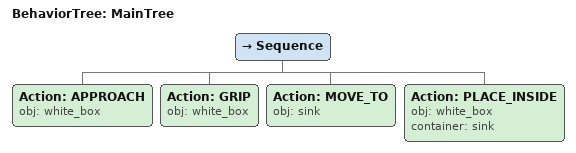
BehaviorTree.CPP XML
<root main_tree_to_execute="MainTree">
  <BehaviorTree ID="MainTree">
    <Sequence>
      <!-- Approach white_box -->
      <Action ID="APPROACH" obj="white_box" />
      <!-- Grip white_box -->
      <Action ID="GRIP" obj="white_box" />
      <!-- Move to sink -->
      <Action ID="MOVE_TO" obj="sink" />
      <!-- Place white_box inside sink -->
      <Action ID="PLACE_INSIDE" obj="white_box" container="sink" />
    </Sequence>
  </BehaviorTree>
</root>
